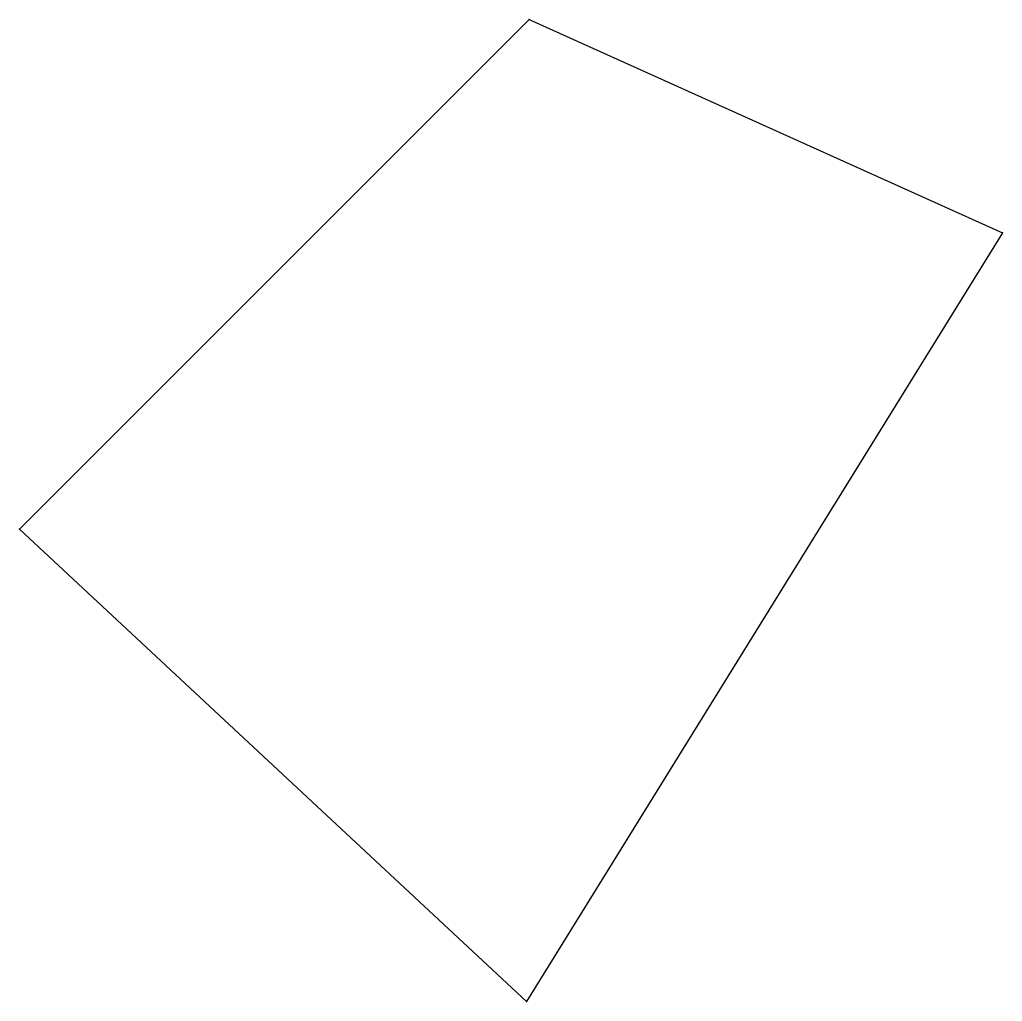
# Model space of a CAD drawing. Header units: metres. Extents: x 1000 to 1158, y 924 to 1082.
import ezdxf

# ---------------------------------------------------------------- set-up
doc = ezdxf.new("R2010")
doc.units = ezdxf.units.M

msp = doc.modelspace()

# ---------------------------------------------------------------- linework, layer by layer
at = {"layer": 'TRAVERSE_BOUNDARY'}
for p, q in [((1000, 1000), (1081.84, 1081.8)), ((1081.84, 1081.8), (1157.88, 1047.57)), ((1157.88, 1047.57), (1081.41, 924.17)), ((1081.41, 924.17), (1000, 1000))]:
    msp.add_line(p, q, dxfattribs=at)
at = {"layer": 'TRAVERSE_POINTS'}
for p in [(1081.84, 1081.8), (1157.88, 1047.57), (1000, 1000), (1081.41, 924.17)]:
    msp.add_point(p, dxfattribs=at)

doc.saveas('drawing.dxf')
